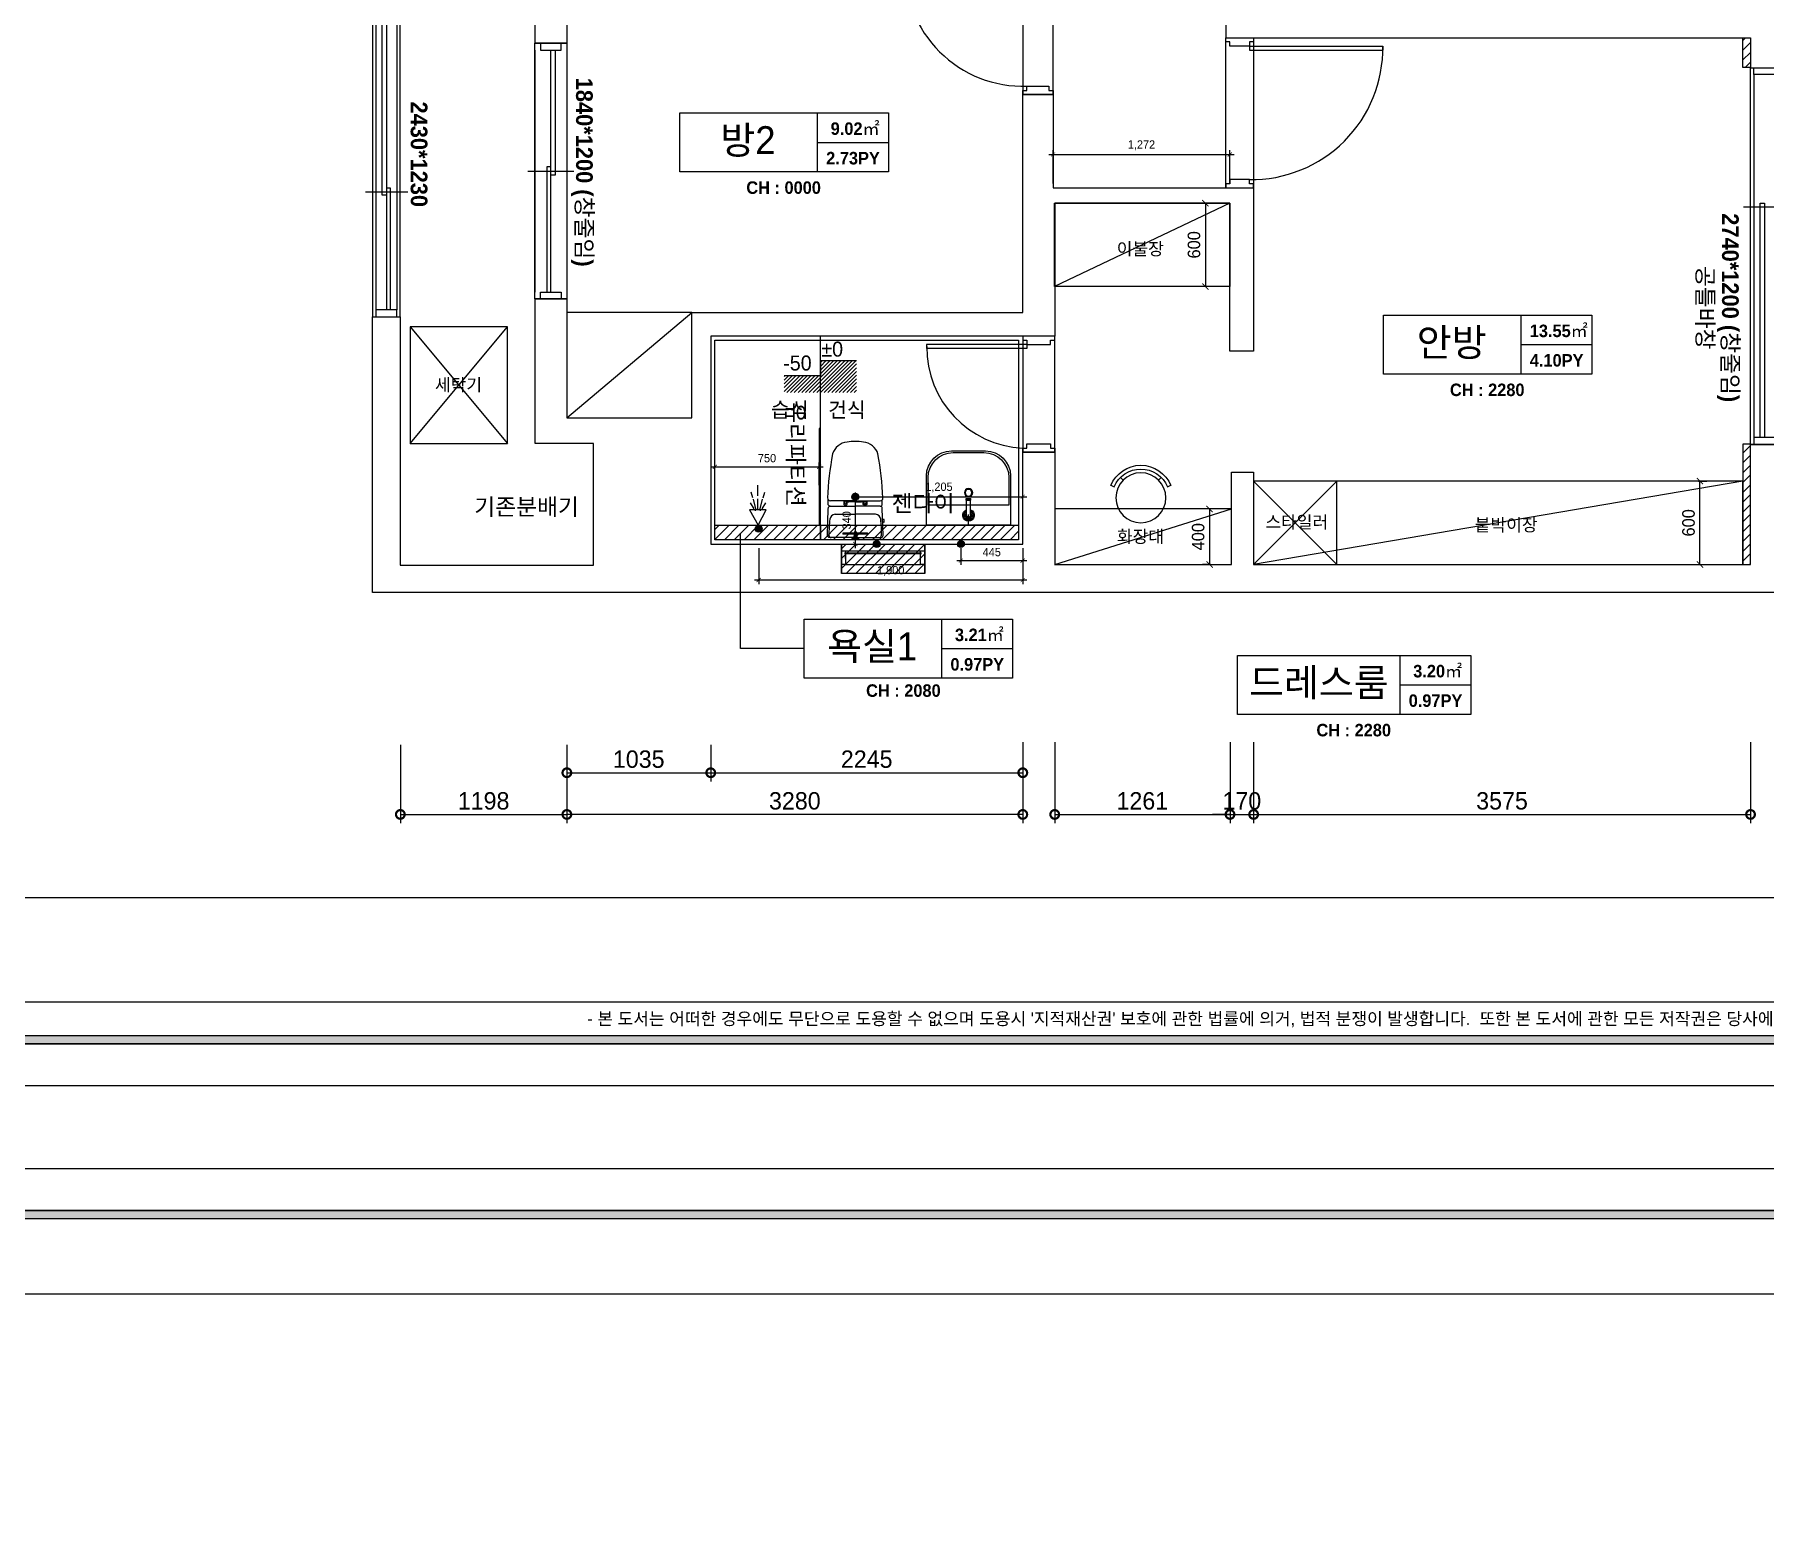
# Model space of a CAD drawing. Header units: millimetres. Extents: x 261942 to 379971, y 117646 to 213875.
# Drawn here: x 317440 to 329885, y 170442 to 181066 of the extents above; entities that cross this region are included whole.
import ezdxf
from ezdxf.enums import TextEntityAlignment as Align

# ---------------------------------------------------------------- set-up
doc = ezdxf.new("R2010")
doc.units = ezdxf.units.MM
doc.header["$LTSCALE"] = 100
doc.header["$PDMODE"] = 3
doc.linetypes.add('HIDDEN', pattern=[9.525, 6.35, -3.175])
doc.layers.get('DEFPOINTS').update_dxf_attribs({"color": 248})
for name, color, linetype in [('0-ELC TEXT', 7, 'Continuous'), ('02-WAL', 2, 'Continuous'), ('03-TEXT', 3, 'Continuous'), ('03-WAL NEW', 3, 'Continuous'), ('04-WIN', 4, 'Continuous'), ('06-FUR', 6, 'Continuous'), ('06-LIGHT', 4, 'Continuous'), ('07-DIM', 5, 'Continuous'), ('07-DIM WAL', 5, 'Continuous'), ('253', 253, 'Continuous'), ('3.기호.계단선', 30, 'Continuous'), ('9.보조선', 5, 'Continuous'), ('BATH', 4, 'Continuous'), ('CO-BATH', 6, 'Continuous'), ('F-SYM', 7, 'Continuous'), ('FIN', 2, 'Continuous'), ('FORM(YOURNAME)-11', 1, 'Continuous'), ('HAT', 5, 'Continuous'), ('HL', 6, 'HIDDEN'), ('TOILET-1', 6, 'Continuous'), ('가구', 5, 'Continuous'), ('도면층4', 4, 'Continuous'), ('도면층5', 5, 'Continuous'), ('욕실설비', 3, 'Continuous')]:
    doc.layers.add(name, color=color, linetype=linetype)
doc.styles.add('HY 울릉도 L', font='')
doc.styles.add('HY울릉도L', font='Expo M.ttf')
doc.styles.add('YOURNAME', font='HY울릉도M.TTF')
doc.styles.add('넥슨고딕', font='NEXONLv1GothicBold.ttf')
doc.styles.add('코레일둥고', font='Korail_Round_Gothic_Medium.ttf')
doc.styles.get('HY 울릉도 L').set_extended_font_data('HY울릉도L')
doc.dimstyles.new('30', dxfattribs={"dimscale": 30, "dimtxt": 2, "dimasz": 1, "dimexe": 1, "dimexo": 1, "dimgap": 1, "dimtad": 1, "dimdec": 0, "dimrnd": 0.05, "dimdsep": 46, "dimlunit": 6, "dimtxsty": 'HY 울릉도 L', "dimblk": 'ARCHTICK', "dimcen": 2.5, "dimdle": 1, "dimclrd": 133, "dimclre": 133, "dimclrt": 30, "dimadec": 0, "dimazin": 0, "dimtfac": 1, "dimtdec": 0, "dimtix": 1, "dimtmove": 2, "dimatfit": 3, "dimldrblk": 'ARCHTICK', "dimfxl": 0, "dimlwd": -1, "dimlwe": -1, "dimarcsym": 0})
doc.dimstyles.new('50', dxfattribs={"dimscale": 50, "dimtxt": 2.5, "dimasz": 2.5, "dimexe": 1.25, "dimexo": 2, "dimtad": 1, "dimdec": 0, "dimtxsty": 'HY울릉도L', "dimblk": 'DOTSMALL', "dimcen": 2.5, "dimclrd": 1, "dimclre": 1, "dimclrt": 2, "dimadec": 0, "dimazin": 0, "dimtfac": 1, "dimtdec": 0, "dimtix": 1, "dimtmove": 0, "dimatfit": 3, "dimldrblk": 'DOTSMALL', "dimfxl": 0, "dimarcsym": 0})
doc.dimstyles.new('YOURNAME-50', dxfattribs={"dimscale": 50, "dimtxt": 1.8, "dimasz": 0.9, "dimexe": 1, "dimexo": 3, "dimgap": 0.7, "dimtad": 1, "dimdec": 0, "dimzin": 0, "dimdsep": 46, "dimtxsty": 'YOURNAME', "dimblk": 'ARCHTICK', "dimcen": 0, "dimclrd": 1, "dimclre": 1, "dimclrt": 7, "dimadec": 0, "dimazin": 0, "dimtfac": 1, "dimtdec": 0, "dimtix": 1, "dimtmove": 2, "dimatfit": 3, "dimldrblk": 'ARCHTICK', "dimfxl": 0, "dimtolj": 1, "dimtzin": 0, "dimarcsym": 0})
pattern_1 = [(45, (0, 0), (-35.355339, 35.355339), [])]

# ---------------------------------------------------------------- blocks, each defined once
blk = doc.blocks.new('FORM-PLAN')
at = {"layer": 'FORM(YOURNAME)-11'}
h = blk.add_hatch(color=256, dxfattribs=at)
h.dxf.hatch_style = 1
h.paths.add_polyline_path([(-71444, 55115), (10556, 55115), (10556, 54915), (-71444, 54915)])
h.paths.add_polyline_path([(-71444, -2085), (10556, -2085), (10556, -2285), (-71444, -2285)])
at = {"layer": 'DEFPOINTS', "color": 158}
blk.add_line((1346, -1285), (-71444, -1285), dxfattribs=at)
for points in [[(-71444, -2285), (10556, -2285), (10556, 55115), (-71444, 55115)], [(-69444, 53115), (-64, 53115), (-64, 1215), (-69444, 1215)]]:
    blk.add_lwpolyline(points, close=True, dxfattribs=at)
at = {"layer": 'FORM(YOURNAME)-11', "color": 250}
blk.add_lwpolyline([(-72444, -3285), (11556, -3285), (11556, 56115), (-72444, 56115)], close=True, dxfattribs=at)
at = {"layer": 'FORM(YOURNAME)-11'}
for points in [[(-71444, 55115), (10556, 55115), (10556, 54915), (-71444, 54915)], [(-71444, -2085), (10556, -2085), (10556, -2285), (-71444, -2285)]]:
    blk.add_lwpolyline(points, close=True, dxfattribs=at)
at = {"layer": 'FORM(YOURNAME)-11', "color": 1, "style": 'YOURNAME'}
blk.add_text("- 본 도서는 어떠한 경우에도 무단으로 도용할 수 없으며 도용시 '지적재산권' 보호에 관한 법률에 의거, 법적 분쟁이 발생합니다.  또한 본 도서에 관한 모든 저작권은 당사에 있습니다. -", height=300, dxfattribs=at).set_placement((-32990, -1685), align=Align.MIDDLE_CENTER)
at = {"layer": 'FORM(YOURNAME)-11', "color": 3, "style": 'YOURNAME'}
for tag, height, p in [('1', 450, (9905, 18188)), ('2', 450, (9905, 17544)), ('3', 450, (9905, 16257)), ('4', 450, (9905, 14326)), ('5', 515, (9905, 12009)), ('6', 515, (9905, 9757)), ('7', 515, (9905, 7504)), ('8', 515, (9905, 5252)), ('9', 515, (9905, 2999)), ('10', 515, (5655, 811)), ('11', 515, (9905, 747)), ('12', 515, (5655, -1441)), ('13', 515, (9905, -1441))]:
    blk.add_attdef(tag, text='', height=height, dxfattribs=at).set_placement(p, align=Align.MIDDLE_RIGHT)
blk = doc.blocks.new('*U583')
at = {"layer": 'F-SYM', "xscale": 0.3, "yscale": 0.3, "zscale": 0.3}
blk.add_blockref('FORM-PLAN', (335875, 174492), dxfattribs=at)
blk = doc.blocks.new('FLOORPLAN')
at = {"layer": '03-WAL NEW'}
h = blk.add_hatch(dxfattribs=at)
h.set_pattern_fill('_USER', color=256, scale=50, angle=45, pattern_type=0)
h.set_pattern_definition(pattern_1)
h.paths.add_polyline_path([(176054, 55430), (176654, 55430), (176654, 55218), (176054, 55218)])
at = {"layer": '3.기호.계단선'}
h = blk.add_hatch(color=10, dxfattribs=at)
h.dxf.hatch_style = 1
edge = h.paths.add_edge_path()
edge.add_arc((176154, 55770), 25, 0, 360)
h = blk.add_hatch(color=256, dxfattribs=at)
h.dxf.hatch_style = 1
edge = h.paths.add_edge_path()
edge.add_arc((175459, 55540), 25, 0, 360)
h = blk.add_hatch(color=256, dxfattribs=at)
h.dxf.hatch_style = 1
edge = h.paths.add_edge_path()
edge.add_arc((176309, 55430), 25, 0, 360)
h = blk.add_hatch(color=256, dxfattribs=at)
h.dxf.hatch_style = 1
edge = h.paths.add_edge_path()
edge.add_arc((176914, 55430), 25, 0, 360)
at = {"layer": '02-WAL'}
for p, q in [((177359, 57096), (177359, 58663)), ((177359, 58663), (177577, 58663)), ((177577, 58663), (177577, 57992)), ((177577, 57992), (179020, 57992)), ((178850, 57882), (177589, 57882)), ((177589, 57882), (177589, 56926)), ((178850, 56817), (178850, 57882)), ((179020, 57992), (179020, 56817)), ((173851, 56153), (173851, 57193)), ((173851, 57193), (174079, 57193)), ((174079, 57193), (174079, 56338)), ((172681, 55082), (172681, 57064)), ((172681, 57064), (172881, 57064)), ((172881, 57064), (172881, 55278)), ((174979, 56338), (174979, 57096)), ((174979, 57096), (177359, 57096)), ((177359, 56926), (175114, 56926)), ((175114, 56926), (175114, 55430)), ((177589, 56926), (177359, 56926)), ((177359, 56926), (177359, 56926)), ((179020, 56817), (178850, 56817)), ((174079, 56338), (174979, 56338)), ((174271, 56153), (173851, 56153)), ((174271, 55278), (174271, 56153)), ((182595, 55282), (182595, 56147)), ((182595, 56147), (182795, 56147)), ((177359, 55430), (177359, 56090)), ((177359, 56090), (177589, 56090)), ((177589, 56090), (177589, 55282)), ((178860, 55282), (178860, 55947)), ((178860, 55947), (179020, 55947)), ((179020, 55947), (179020, 55282)), ((175114, 55430), (176054, 55430)), ((176054, 55430), (176054, 55218)), ((176654, 55218), (176654, 55430)), ((176654, 55430), (177359, 55430)), ((177589, 55471), (177589, 55279)), ((172881, 55278), (174271, 55278)), ((177589, 55282), (178860, 55282)), ((179020, 55282), (182595, 55282)), ((184086, 55082), (172681, 55082))]:
    blk.add_line(p, q, dxfattribs=at)
blk.add_lwpolyline([(177577, 59658), (174079, 59658), (174079, 59033), (173851, 59033), (173851, 59825), (177577, 59825), (177577, 59658)], dxfattribs=at)
blk.add_lwpolyline([(182795, 59277), (178820, 59277), (178820, 59072), (182595, 59072), (182595, 58857), (182795, 58857)], close=True, dxfattribs=at)
at = {"layer": '03-WAL NEW'}
blk.add_lwpolyline([(176054, 55430), (176654, 55430), (176654, 55218), (176054, 55218)], close=True, dxfattribs=at)
at = {"layer": '04-WIN'}
for p, q in [((172706, 59444), (172706, 57114)), ((172856, 59444), (172856, 57114)), ((174079, 58993), (174079, 57233)), ((178990, 59012), (179950, 59012)), ((173849, 58983), (173849, 57243)), ((182620, 58807), (182620, 56197)), ((173799, 58113), (174129, 58113)), ((172631, 57964), (172936, 57964)), ((182545, 57857), (182850, 57857)), ((177389, 56866), (176667, 56866)), ((176667, 56866), (176667, 56836)), ((176084, 55382), (176084, 55368)), ((176084, 55382), (176624, 55382)), ((176054, 55291), (176054, 55282)), ((176084, 55327), (176084, 55358)), ((176084, 55282), (176624, 55282))]:
    blk.add_line(p, q, dxfattribs=at)
for points in [[(172881, 59494), (172681, 59494), (172681, 57064), (172881, 57064)], [(172781, 59444), (172781, 57939), (172751, 57939), (172751, 59444)], [(173849, 59033), (174079, 59033), (174079, 57193), (173849, 57193)], [(182595, 58857), (182795, 58857), (182795, 56147), (182595, 56147)], [(182770, 58857), (182770, 58807), (182620, 58807), (182620, 58857)], [(182695, 57882), (182695, 56197), (182665, 56197), (182665, 57882)], [(172856, 57064), (172856, 57114), (172706, 57114), (172706, 57064)], [(182770, 56147), (182770, 56197), (182620, 56197), (182620, 56147)], [(176054, 55430), (176654, 55430), (176654, 55218), (176054, 55218)]]:
    blk.add_lwpolyline(points, close=True, dxfattribs=at)
for points in [[(173939, 59033), (173889, 59033), (173889, 58983), (174039, 58983), (174039, 59033)], [(173994, 58983), (173994, 58083), (173964, 58083), (173964, 58983)], [(173964, 57243), (173964, 58143), (173934, 58143), (173934, 57243)], [(172811, 57114), (172811, 57989), (172781, 57989), (172781, 57114)], [(173914, 57193), (173889, 57193), (173889, 57243), (174039, 57243), (174039, 57193)], [(176054, 55373), (176054, 55382), (176084, 55382), (176084, 55368), (176078, 55366), (176078, 55359), (176084, 55358), (176084, 55282), (176054, 55282)], [(176654, 55291), (176654, 55282), (176624, 55282), (176624, 55358), (176629, 55359), (176629, 55366), (176624, 55368), (176624, 55382), (176654, 55382), (176654, 55373)], [(176627, 55365), (176080, 55365), (176080, 55361), (176627, 55361), (176627, 55365), (176627, 55361)], [(176084, 55369), (176087, 55367), (176087, 55366), (176088, 55365)], [(176084, 55357), (176087, 55358), (176087, 55359), (176088, 55361)], [(176624, 55369), (176621, 55367), (176621, 55366), (176620, 55365)], [(176624, 55357), (176621, 55358), (176621, 55359), (176620, 55361)]]:
    blk.add_lwpolyline(points, dxfattribs=at)
at = {"layer": '3.기호.계단선', "color": 10}
blk.add_circle((176154, 55770), 25, dxfattribs=at)
at = {"layer": '3.기호.계단선'}
for centre in [(175459, 55540), (176309, 55430), (176914, 55430)]:
    blk.add_circle(centre, 25, dxfattribs=at)
at = {"layer": '도면층4'}
for p, q in [((177359, 59658), (177359, 58663)), ((177577, 58663), (177577, 59658)), ((178820, 57992), (178820, 59072)), ((178990, 59012), (179950, 59012)), ((178990, 59012), (178990, 58982)), ((179020, 59072), (179020, 57992)), ((179950, 59012), (179950, 58982)), ((178990, 58982), (179950, 58982)), ((177359, 56926), (177359, 56090)), ((177589, 56090), (177589, 56926)), ((177389, 56866), (176667, 56866)), ((177389, 56836), (176667, 56836)), ((177389, 56866), (177389, 56836))]:
    blk.add_line(p, q, dxfattribs=at)
for points in [[(179020, 59072), (179020, 59042), (178990, 59042), (178990, 59012), (178850, 59012), (178850, 59042), (178820, 59042), (178820, 59072), (179020, 59072)], [(177359, 58663), (177359, 58693), (177389, 58693), (177389, 58723), (177547, 58723), (177547, 58693), (177577, 58693), (177577, 58663), (177359, 58663)], [(179020, 57992), (179020, 58022), (178990, 58022), (178990, 58052), (178850, 58052), (178850, 58022), (178820, 58022), (178820, 57992), (179020, 57992)], [(177359, 56926), (177359, 56896), (177389, 56896), (177389, 56866), (177559, 56866), (177559, 56896), (177589, 56896), (177589, 56926), (177359, 56926)], [(177359, 56090), (177359, 56120), (177389, 56120), (177389, 56150), (177559, 56150), (177559, 56120), (177589, 56120), (177589, 56090), (177359, 56090)]]:
    blk.add_lwpolyline(points, dxfattribs=at)
at = {"layer": '도면층5'}
for centre, radius, start, end in [((177363, 59577), 854, 178.5875, 271.739), ((179005, 58997), 945, 269.0575, 0.9094), ((177392, 56844), 724, 179.4066, 267.4168)]:
    blk.add_arc(centre, radius, start, end, dxfattribs=at)
blk = doc.blocks.new('_DOTSMALL')
at = {"color": 0, "linetype": 'ByBlock', "const_width": 0.5}
blk.add_lwpolyline([(-0.0625, 0, 1), (0.0625, 0, 1)], format="xyb", close=True, dxfattribs=at)
blk = doc.blocks.new('*D42')
at = {"layer": '07-DIM WAL', "color": 1, "lineweight": -2}
for p, q in [((320071, 175956), (320071, 175394)), ((321269, 175956), (321269, 175394)), ((320071, 175456), (321269, 175456))]:
    blk.add_line(p, q, dxfattribs=at)
at = {"layer": 'DEFPOINTS', "color": 0}
for p in [(320071, 176056), (321269, 176056), (321269, 175456)]:
    blk.add_point(p, dxfattribs=at)
at = {"layer": '07-DIM WAL', "color": 1, "lineweight": -2, "xscale": 125, "yscale": 125, "zscale": 125, "rotation": 180}
blk.add_blockref('_DOTSMALL', (320071, 175456), dxfattribs=at)
at = {"layer": '07-DIM WAL', "color": 1, "lineweight": -2, "xscale": 125, "yscale": 125, "zscale": 125}
blk.add_blockref('_DOTSMALL', (321269, 175456), dxfattribs=at)
at = {"layer": '07-DIM WAL', "color": 2, "insert": (320670, 175553), "char_height": 125, "attachment_point": 5, "style": 'HY울릉도L'}
blk.add_mtext('1198', dxfattribs=at)
blk = doc.blocks.new('*D43')
at = {"layer": '07-DIM WAL', "color": 1, "lineweight": -2}
for p, q in [((321269, 175956), (321269, 175694)), ((322304, 175956), (322304, 175694)), ((321269, 175756), (322304, 175756))]:
    blk.add_line(p, q, dxfattribs=at)
at = {"layer": 'DEFPOINTS', "color": 0}
for p in [(321269, 176056), (322304, 176056), (322304, 175756)]:
    blk.add_point(p, dxfattribs=at)
at = {"layer": '07-DIM WAL', "color": 1, "lineweight": -2, "xscale": 125, "yscale": 125, "zscale": 125, "rotation": 180}
blk.add_blockref('_DOTSMALL', (321269, 175756), dxfattribs=at)
at = {"layer": '07-DIM WAL', "color": 1, "lineweight": -2, "xscale": 125, "yscale": 125, "zscale": 125}
blk.add_blockref('_DOTSMALL', (322304, 175756), dxfattribs=at)
at = {"layer": '07-DIM WAL', "color": 2, "insert": (321786, 175853), "char_height": 125, "attachment_point": 5, "style": 'HY울릉도L'}
blk.add_mtext('1035', dxfattribs=at)
blk = doc.blocks.new('*D44')
at = {"layer": '07-DIM WAL', "color": 1, "lineweight": -2}
for p, q in [((324549, 175976), (324549, 175694)), ((322304, 175956), (322304, 175694)), ((322304, 175756), (324549, 175756))]:
    blk.add_line(p, q, dxfattribs=at)
at = {"layer": 'DEFPOINTS', "color": 0}
for p in [(322304, 176056), (324549, 176076), (324549, 175756)]:
    blk.add_point(p, dxfattribs=at)
at = {"layer": '07-DIM WAL', "color": 1, "lineweight": -2, "xscale": 125, "yscale": 125, "zscale": 125, "rotation": 180}
blk.add_blockref('_DOTSMALL', (322304, 175756), dxfattribs=at)
at = {"layer": '07-DIM WAL', "color": 1, "lineweight": -2, "xscale": 125, "yscale": 125, "zscale": 125}
blk.add_blockref('_DOTSMALL', (324549, 175756), dxfattribs=at)
at = {"layer": '07-DIM WAL', "color": 2, "insert": (323426, 175853), "char_height": 125, "attachment_point": 5, "style": 'HY울릉도L'}
blk.add_mtext('2245', dxfattribs=at)
blk = doc.blocks.new('*D45')
at = {"layer": '07-DIM WAL', "color": 1, "lineweight": -2}
for p, q in [((324779, 175976), (324779, 175394)), ((326040, 175976), (326040, 175394)), ((324779, 175456), (326040, 175456))]:
    blk.add_line(p, q, dxfattribs=at)
at = {"layer": 'DEFPOINTS', "color": 0}
for p in [(324779, 176076), (326040, 176076), (326040, 175456)]:
    blk.add_point(p, dxfattribs=at)
at = {"layer": '07-DIM WAL', "color": 1, "lineweight": -2, "xscale": 125, "yscale": 125, "zscale": 125, "rotation": 180}
blk.add_blockref('_DOTSMALL', (324779, 175456), dxfattribs=at)
at = {"layer": '07-DIM WAL', "color": 1, "lineweight": -2, "xscale": 125, "yscale": 125, "zscale": 125}
blk.add_blockref('_DOTSMALL', (326040, 175456), dxfattribs=at)
at = {"layer": '07-DIM WAL', "color": 2, "insert": (325409, 175553), "char_height": 125, "attachment_point": 5, "style": 'HY울릉도L'}
blk.add_mtext('1261', dxfattribs=at)
blk = doc.blocks.new('*D46')
at = {"layer": '07-DIM WAL', "color": 1, "lineweight": -2}
for p, q in [((326040, 175976), (326040, 175394)), ((326210, 175976), (326210, 175394)), ((326040, 175456), (325915, 175456)), ((326040, 175456), (326210, 175456)), ((326210, 175456), (326335, 175456))]:
    blk.add_line(p, q, dxfattribs=at)
at = {"layer": 'DEFPOINTS', "color": 0}
for p in [(326040, 176076), (326210, 176076), (326210, 175456)]:
    blk.add_point(p, dxfattribs=at)
at = {"layer": '07-DIM WAL', "color": 1, "lineweight": -2, "xscale": 125, "yscale": 125, "zscale": 125}
blk.add_blockref('_DOTSMALL', (326040, 175456), dxfattribs=at)
at = {"layer": '07-DIM WAL', "color": 1, "lineweight": -2, "xscale": 125, "yscale": 125, "zscale": 125, "rotation": 180}
blk.add_blockref('_DOTSMALL', (326210, 175456), dxfattribs=at)
at = {"layer": '07-DIM WAL', "color": 2, "insert": (326125, 175553), "char_height": 125, "attachment_point": 5, "style": 'HY울릉도L'}
blk.add_mtext('170', dxfattribs=at)
blk = doc.blocks.new('*D47')
at = {"layer": '07-DIM WAL', "color": 1, "lineweight": -2}
for p, q in [((326210, 175976), (326210, 175394)), ((329785, 175976), (329785, 175394)), ((326210, 175456), (329785, 175456))]:
    blk.add_line(p, q, dxfattribs=at)
at = {"layer": 'DEFPOINTS', "color": 0}
for p in [(326210, 176076), (329785, 176076), (329785, 175456)]:
    blk.add_point(p, dxfattribs=at)
at = {"layer": '07-DIM WAL', "color": 1, "lineweight": -2, "xscale": 125, "yscale": 125, "zscale": 125, "rotation": 180}
blk.add_blockref('_DOTSMALL', (326210, 175456), dxfattribs=at)
at = {"layer": '07-DIM WAL', "color": 1, "lineweight": -2, "xscale": 125, "yscale": 125, "zscale": 125}
blk.add_blockref('_DOTSMALL', (329785, 175456), dxfattribs=at)
at = {"layer": '07-DIM WAL', "color": 2, "insert": (327997, 175553), "char_height": 125, "attachment_point": 5, "style": 'HY울릉도L'}
blk.add_mtext('3575', dxfattribs=at)
blk = doc.blocks.new('*D49')
at = {"layer": '07-DIM WAL', "color": 1, "lineweight": -2}
for p, q in [((324549, 175976), (324549, 175394)), ((321269, 175956), (321269, 175394)), ((324549, 175456), (321269, 175456))]:
    blk.add_line(p, q, dxfattribs=at)
at = {"layer": 'DEFPOINTS', "color": 0}
for p in [(321269, 176056), (324549, 176076), (321269, 175456)]:
    blk.add_point(p, dxfattribs=at)
at = {"layer": '07-DIM WAL', "color": 1, "lineweight": -2, "xscale": 125, "yscale": 125, "zscale": 125, "rotation": 180}
blk.add_blockref('_DOTSMALL', (321269, 175456), dxfattribs=at)
at = {"layer": '07-DIM WAL', "color": 1, "lineweight": -2, "xscale": 125, "yscale": 125, "zscale": 125}
blk.add_blockref('_DOTSMALL', (324549, 175456), dxfattribs=at)
at = {"layer": '07-DIM WAL', "color": 2, "insert": (322909, 175553), "char_height": 125, "attachment_point": 5, "style": 'HY울릉도L'}
blk.add_mtext('3280', dxfattribs=at)
blk = doc.blocks.new('_ArchTick')
at = {"color": 0, "linetype": 'ByBlock', "const_width": 0.15}
blk.add_lwpolyline([(-0.5, -0.5), (0.5, 0.5)], dxfattribs=at)
blk = doc.blocks.new('*D112')
at = {"layer": '07-DIM', "color": 1, "lineweight": -2}
for p, q in [((325900, 177654), (325843, 177654)), ((325893, 177654), (325893, 177254)), ((325900, 177254), (325843, 177254))]:
    blk.add_line(p, q, dxfattribs=at)
at = {"layer": 'DEFPOINTS', "color": 0}
for p in [(326050, 177654), (325893, 177254), (326050, 177254)]:
    blk.add_point(p, dxfattribs=at)
at = {"layer": '07-DIM', "color": 1, "lineweight": -2, "xscale": 45, "yscale": 45, "zscale": 45}
for p, rotation in [((325893, 177654), 90), ((325893, 177254), 270)]:
    blk.add_blockref('_ArchTick', p, dxfattribs=dict(at, rotation=rotation))
at = {"layer": '07-DIM', "color": 7, "insert": (325811, 177454), "char_height": 90, "attachment_point": 5, "rotation": 90, "style": 'YOURNAME'}
blk.add_mtext('\\A1;400', dxfattribs=at)
blk = doc.blocks.new('*D113')
at = {"layer": '07-DIM', "color": 1, "lineweight": -2}
for p, q in [((329410, 177854), (329471, 177854)), ((329421, 177254), (329421, 177854)), ((329410, 177254), (329471, 177254))]:
    blk.add_line(p, q, dxfattribs=at)
at = {"layer": 'DEFPOINTS', "color": 0}
for p in [(329260, 177854), (329421, 177854), (329260, 177254)]:
    blk.add_point(p, dxfattribs=at)
at = {"layer": '07-DIM', "color": 1, "lineweight": -2, "xscale": 45, "yscale": 45, "zscale": 45}
for p, rotation in [((329421, 177854), 90), ((329421, 177254), 270)]:
    blk.add_blockref('_ArchTick', p, dxfattribs=dict(at, rotation=rotation))
at = {"layer": '07-DIM', "color": 7, "insert": (329339, 177554), "char_height": 90, "attachment_point": 5, "rotation": 90, "style": 'YOURNAME'}
blk.add_mtext('\\A1;600', dxfattribs=at)
blk = doc.blocks.new('*D114')
at = {"layer": '07-DIM', "color": 1, "lineweight": -2}
for p, q in [((325889, 179854), (325813, 179854)), ((325863, 179854), (325863, 179254)), ((325889, 179254), (325813, 179254))]:
    blk.add_line(p, q, dxfattribs=at)
at = {"layer": 'DEFPOINTS', "color": 0}
for p in [(326039, 179854), (325863, 179254), (326039, 179254)]:
    blk.add_point(p, dxfattribs=at)
at = {"layer": '07-DIM', "color": 1, "lineweight": -2, "xscale": 45, "yscale": 45, "zscale": 45}
for p, rotation in [((325863, 179854), 90), ((325863, 179254), 270)]:
    blk.add_blockref('_ArchTick', p, dxfattribs=dict(at, rotation=rotation))
at = {"layer": '07-DIM', "color": 7, "insert": (325781, 179554), "char_height": 90, "attachment_point": 5, "rotation": 90, "style": 'YOURNAME'}
blk.add_mtext('\\A1;600', dxfattribs=at)
blk = doc.blocks.new('A$C155549D8')
at = {"layer": '가구', "color": 4}
for p, q in [((25, 259), (0, 270)), ((70, 326), (89, 307)), ((70, 326), (89, 307)), ((363, 326), (343, 307)), ((343, 307), (363, 326)), ((432, 270), (407, 259))]:
    blk.add_line(p, q, dxfattribs=at)
blk.add_circle((216, 180), 180, dxfattribs=at)
for radius in [234, 207]:
    blk.add_arc((216, 180), radius, 22.5, 157.5, dxfattribs=at)
blk = doc.blocks.new('A$C732A63BE')
at = {"layer": 'HAT', "rotation": 270}
blk.add_blockref('A$C155549D8', (0, 432), dxfattribs=at)
blk = doc.blocks.new('B-003')
blk.add_line((0, 0), (0, -65))
at = {"layer": 'CO-BATH'}
for p, q in [((-252, 0), (-252, -295)), ((252, 0), (-252, 0)), ((252, -295), (252, 0)), ((-102, -445), (102, -445))]:
    blk.add_line(p, q, dxfattribs=at)
at = {"layer": 'CO-BATH', "color": 8}
for p, q in [((-13, -60), (-13, -151)), ((12, -60), (12, -151)), ((-242, -120), (-242, -285)), ((242, -120), (-242, -120)), ((-15, -156), (-15, -161)), ((-15, -161), (14, -161)), ((-14, -151), (-14, -156)), ((13, -151), (13, -156)), ((14, -156), (14, -161)), ((242, -285), (242, -120)), ((-92, -435), (92, -435))]:
    blk.add_line(p, q, dxfattribs=at)
at = {"layer": 'CO-BATH', "color": 251}
for p, q in [((-15, -156), (14, -156)), ((-14, -151), (13, -151))]:
    blk.add_line(p, q, dxfattribs=at)
at = {"layer": 'CO-BATH', "color": 8}
blk.add_circle((0, -195), 25, dxfattribs=at)
at = {"layer": 'CO-BATH', "color": 251}
blk.add_circle((0, -195), 20, dxfattribs=at)
at = {"layer": 'CO-BATH', "color": 8}
for centre, radius, start, end in [((0, -60), 35, 290.9248, 249.0751), ((0, -60), 12.5, 360, 180), ((-92, -285), 150, 180, 270), ((92, -285), 150, 270, 0)]:
    blk.add_arc(centre, radius, start, end, dxfattribs=at)
at = {"layer": 'CO-BATH', "color": 251}
for radius, start, end in [(30, 294.6243, 245.3757), (25, 300, 240), (18, 313.9829, 226.017)]:
    blk.add_arc((0, -60), radius, start, end, dxfattribs=at)
at = {"layer": 'CO-BATH'}
for centre, start, end in [((-102, -295), 180, 270), ((102, -295), 270, 0)]:
    blk.add_arc(centre, 150, start, end, dxfattribs=at)
blk = doc.blocks.new('AC-8')
at = {"layer": 'BATH'}
for p, q in [((-51, 54), (0, 143)), ((0, 143), (45, 54)), ((45, 54), (-51, 54)), ((-25, 47), (-46, 12)), ((-14, 47), (-28, -8)), ((-2, 49), (-2, -11)), ((10, 47), (25, -8)), ((22, 47), (43, 12)), ((-31, -16), (-41, -49)), ((-2, -27), (-2, -89)), ((28, -16), (38, -49))]:
    blk.add_line(p, q, dxfattribs=at)
blk = doc.blocks.new('A$C1AC25B95')
at = {"layer": '욕실설비', "color": 8}
for p, q in [((28.3, 72.3), (28.3, 75)), ((53.3, 73.7), (53.3, 75))]:
    blk.add_line(p, q, dxfattribs=at)
at = {"layer": 'TOILET-1', "linetype": 'Continuous', "xscale": 0.873786407766195, "yscale": 0.873786407766195, "zscale": 0.873786407766195, "rotation": 180}
blk.add_blockref('AC-8', (39.7, 124.7), dxfattribs=at)
blk = doc.blocks.new('샤워PL')
at = {"layer": 'BATH', "rotation": 90}
blk.add_blockref('A$C1AC25B95', (202.1, -41.1), dxfattribs=at)
blk = doc.blocks.new('*U585')
at = {"layer": 'F-SYM', "xscale": 0.3, "yscale": 0.3, "zscale": 0.3}
blk.add_blockref('FORM-PLAN', (335875, 156072), dxfattribs=at)
blk = doc.blocks.new('A$C4B2D31F0')
at = {"layer": 'FIN', "color": 4}
for p, q in [((185, 691), (20, 691)), ((37, 692), (25, 692)), ((37, 692), (50, 692)), ((201, 691), (366, 691)), ((48, 524), (193, 524)), ((338, 524), (193, 524)), ((13, 466), (193, 466)), ((193, 427), (14, 427)), ((373, 466), (193, 466)), ((193, 427), (372, 427))]:
    blk.add_line(p, q, dxfattribs=at)
for points in [[(20, 691), (8, 691, 0.421209), (-7, 676), (-2, 481, 0.001659)], [(366, 691), (378, 691, -0.421209), (393, 676), (388, 481, -0.001659)], [(13, 466, 0.371724), (-2, 451, 0.003515), (-1, 420, 0.320541)], [(373, 466, -0.371724), (388, 451, -0.003515), (387, 420, -0.320541)]]:
    blk.add_lwpolyline(points, format="xyb", dxfattribs=at)
for centre, radius, start, end in [((20, 675), 16, 90, 179.3116), ((1004, 663), 1000, 179.3116, 185.9437), ((25, 707), 15, 180, 270), ((50, 707), 15, 270, 0), ((366, 675), 16, 0.6884, 90), ((-618, 663), 1000, 354.0563, 0.6884), ((49, 564), 40, 185.9437, 267.5129), ((336, 564), 40, 272.4871, 354.0563), ((14, 407), 20, 90, 182.3333), ((2198, 496), 2206, 182.3333, 190.6081), ((13, 481), 15, 181.3651, 270), ((-1812, 496), 2206, 349.3919, 357.6667), ((372, 407), 20, 357.6667, 90), ((373, 481), 15, 270, 358.6349), ((149, 129), 126, 198.2964, 263.4241), ((193, 406), 406, 261.6993, 270), ((193, 406), 406, 270, 278.3007), ((237, 129), 126, 276.5759, 341.7036)]:
    blk.add_arc(centre, radius, start, end, dxfattribs=at)
at = {"layer": 'HL', "linetype": 'Continuous'}
for p, q in [((106, 666), (184, 666)), ((106, 659), (185, 659)), ((169, 697), (169, 707)), ((169, 697), (217, 697)), ((186, 693), (181, 697)), ((182, 686), (186, 693)), ((187, 651), (182, 686)), ((182, 686), (204, 686)), ((186, 693), (200, 693)), ((187, 651), (199, 651)), ((199, 651), (204, 686)), ((200, 693), (205, 697)), ((204, 686), (200, 693)), ((200, 659), (279, 659)), ((201, 666), (279, 666)), ((217, 697), (217, 707)), ((-16, 577), (-16, 565)), ((-12, 581), (-5, 581)), ((-12, 561), (-4, 561)), ((193, 434), (147, 434)), ((193, 434), (239, 434))]:
    blk.add_line(p, q, dxfattribs=at)
for points in [[(110, 427), (110, 451, -0.414214), (114, 455), (131, 455, -0.414214), (135, 451), (135, 435), (135, 427)], [(135, 435), (145, 435, -0.414214), (147, 433), (147, 427)], [(251, 435), (241, 435, 0.414214), (239, 433), (239, 427)], [(276, 427), (276, 451, 0.414214), (272, 455), (255, 455, 0.414214), (251, 451), (251, 435), (251, 427)]]:
    blk.add_lwpolyline(points, format="xyb", dxfattribs=at)
for centre in [(123, 441), (263, 441)]:
    blk.add_circle(centre, 8, dxfattribs=at)
for centre, radius, start, end in [((106, 663), 3.5, 90, 270), ((279, 663), 3.5, 270, 90), ((-12, 577), 4, 90, 180), ((-12, 565), 4, 180, 270)]:
    blk.add_arc(centre, radius, start, end, dxfattribs=at)
blk = doc.blocks.new('*D224')
at = {"layer": '07-DIM WAL', "color": 133}
for p, q in [((324104, 177372), (324104, 177252)), ((324549, 177372), (324549, 177252)), ((324074, 177282), (324579, 177282))]:
    blk.add_line(p, q, dxfattribs=at)
at = {"layer": 'DEFPOINTS', "color": 0}
for p in [(324104, 177402), (324549, 177402), (324549, 177282)]:
    blk.add_point(p, dxfattribs=at)
at = {"layer": '07-DIM WAL', "color": 133, "xscale": 30, "yscale": 30, "zscale": 30, "rotation": 180}
blk.add_blockref('_ArchTick', (324104, 177282), dxfattribs=at)
at = {"layer": '07-DIM WAL', "color": 133, "xscale": 30, "yscale": 30, "zscale": 30}
blk.add_blockref('_ArchTick', (324549, 177282), dxfattribs=at)
at = {"layer": '07-DIM WAL', "color": 30, "insert": (324326, 177343), "char_height": 60, "attachment_point": 5, "style": 'HY 울릉도 L'}
blk.add_mtext('445', dxfattribs=at)
blk = doc.blocks.new('*D225')
at = {"layer": '07-DIM WAL', "color": 133}
for p, q in [((322649, 177372), (322649, 177112)), ((324549, 177372), (324549, 177112)), ((324579, 177142), (322619, 177142))]:
    blk.add_line(p, q, dxfattribs=at)
at = {"layer": 'DEFPOINTS', "color": 0}
for p in [(322649, 177402), (324549, 177402), (322649, 177142)]:
    blk.add_point(p, dxfattribs=at)
at = {"layer": '07-DIM WAL', "color": 133, "xscale": 30, "yscale": 30, "zscale": 30, "rotation": 180}
blk.add_blockref('_ArchTick', (322649, 177142), dxfattribs=at)
at = {"layer": '07-DIM WAL', "color": 133, "xscale": 30, "yscale": 30, "zscale": 30}
blk.add_blockref('_ArchTick', (324549, 177142), dxfattribs=at)
at = {"layer": '07-DIM WAL', "color": 30, "insert": (323599, 177208), "char_height": 60, "attachment_point": 5, "style": 'HY 울릉도 L'}
blk.add_mtext('1,900', dxfattribs=at)
blk = doc.blocks.new('*D226')
at = {"layer": '07-DIM WAL', "color": 133}
for p, q in [((323344, 177772), (323344, 177372)), ((323374, 177742), (323374, 177742)), ((323374, 177402), (323374, 177402))]:
    blk.add_line(p, q, dxfattribs=at)
at = {"layer": 'DEFPOINTS', "color": 0}
for p in [(323344, 177742), (323344, 177402), (323344, 177402)]:
    blk.add_point(p, dxfattribs=at)
at = {"layer": '07-DIM WAL', "color": 133, "xscale": 30, "yscale": 30, "zscale": 30}
for p, rotation in [((323344, 177742), 90), ((323344, 177402), 270)]:
    blk.add_blockref('_ArchTick', p, dxfattribs=dict(at, rotation=rotation))
at = {"layer": '07-DIM WAL', "color": 30, "insert": (323282, 177572), "char_height": 60, "attachment_point": 5, "rotation": 90, "style": 'HY 울릉도 L'}
blk.add_mtext('340', dxfattribs=at)
blk = doc.blocks.new('*D227')
at = {"layer": '07-DIM WAL', "color": 133}
for p, q in [((323314, 177742), (324579, 177742)), ((323344, 177712), (323344, 177712))]:
    blk.add_line(p, q, dxfattribs=at)
at = {"layer": 'DEFPOINTS', "color": 0}
for p in [(323344, 177742), (324549, 177742), (324549, 177742)]:
    blk.add_point(p, dxfattribs=at)
at = {"layer": '07-DIM WAL', "color": 133, "xscale": 30, "yscale": 30, "zscale": 30, "rotation": 180}
blk.add_blockref('_ArchTick', (323344, 177742), dxfattribs=at)
at = {"layer": '07-DIM WAL', "color": 133, "xscale": 30, "yscale": 30, "zscale": 30}
blk.add_blockref('_ArchTick', (324549, 177742), dxfattribs=at)
at = {"layer": '07-DIM WAL', "color": 30, "insert": (323946, 177808), "char_height": 60, "attachment_point": 5, "style": 'HY 울릉도 L'}
blk.add_mtext('1,205', dxfattribs=at)
blk = doc.blocks.new('*D270')
at = {"layer": '07-DIM WAL', "color": 133}
for p, q in [((322334, 177777), (322334, 177987)), ((323084, 177826), (323084, 177987)), ((322304, 177957), (323114, 177957))]:
    blk.add_line(p, q, dxfattribs=at)
at = {"layer": 'DEFPOINTS', "color": 0}
for p in [(323084, 177957), (322334, 177747), (323084, 177796)]:
    blk.add_point(p, dxfattribs=at)
at = {"layer": '07-DIM WAL', "color": 133, "xscale": 30, "yscale": 30, "zscale": 30, "rotation": 180}
blk.add_blockref('_ArchTick', (322334, 177957), dxfattribs=at)
at = {"layer": '07-DIM WAL', "color": 133, "xscale": 30, "yscale": 30, "zscale": 30}
blk.add_blockref('_ArchTick', (323084, 177957), dxfattribs=at)
at = {"layer": '07-DIM WAL', "color": 30, "insert": (322709, 178019), "char_height": 60, "attachment_point": 5, "style": 'HY 울릉도 L'}
blk.add_mtext('750', dxfattribs=at)
blk = doc.blocks.new('*D563')
at = {"color": 133}
for p, q in [((324767, 179994), (324767, 180234)), ((326039, 179994), (326039, 180234)), ((324737, 180204), (326069, 180204))]:
    blk.add_line(p, q, dxfattribs=at)
at = {"layer": 'DEFPOINTS', "color": 0}
for p in [(326039, 180204), (324767, 179964), (326039, 179964)]:
    blk.add_point(p, dxfattribs=at)
at = {"color": 133, "xscale": 30, "yscale": 30, "zscale": 30, "rotation": 180}
blk.add_blockref('_ArchTick', (324767, 180204), dxfattribs=at)
at = {"color": 133, "xscale": 30, "yscale": 30, "zscale": 30}
blk.add_blockref('_ArchTick', (326039, 180204), dxfattribs=at)
at = {"color": 30, "insert": (325403, 180270), "char_height": 60, "attachment_point": 5, "style": 'HY 울릉도 L'}
blk.add_mtext('1,272', dxfattribs=at)

msp = doc.modelspace()

# ---------------------------------------------------------------- hatches: boundary and pattern name
h = msp.add_hatch()
h.set_pattern_fill('ANSI31', color=8, scale=6, angle=180)
h.set_pattern_definition([(225, (154587.321, -14262.29), (13.4703842, -13.4703842), [])])
h.paths.add_polyline_path([(323353.9, 178718.8), (323093.7, 178718.8), (323093.7, 178610.8), (322833.4, 178610.8), (322833.4, 178490.8), (323353.9, 178490.8)])
at = {"layer": '03-WAL NEW'}
h = msp.add_hatch(dxfattribs=at)
h.set_pattern_fill('_USER', color=256, scale=50, angle=45, pattern_type=0)
h.set_pattern_definition(pattern_1)
h.paths.add_polyline_path([(329729.7, 181043.9), (329784.7, 181043.9), (329784.7, 180828.9), (329729.7, 180828.9)])
h.paths.add_polyline_path([(329784.7, 178118.9), (329729.7, 178118.9), (329729.7, 177253.9), (329784.7, 177253.9)])
h = msp.add_hatch(dxfattribs=at)
h.set_pattern_fill('_USER', color=256, scale=50, angle=45, pattern_type=0)
h.set_pattern_definition([(45, (-1571.457, 18780), (-35.355339, 35.355339), [])])
h.paths.add_polyline_path([(322333.7, 177431.9), (322333.7, 177536.9), (323093.7, 177536.9), (323093.7, 177431.9)])
h = msp.add_hatch(dxfattribs=at)
h.set_pattern_fill('_USER', color=256, scale=50, angle=45, pattern_type=0)
h.set_pattern_definition([(45, (-81.457, 18780), (-35.355339, 35.355339), [])])
h.paths.add_polyline_path([(323093.7, 177431.9), (323093.7, 177536.9), (324518.7, 177536.9), (324518.7, 177431.9)])

# ---------------------------------------------------------------- linework, layer by layer
msp.add_line((323093.7, 177536.9), (323093.7, 178890.9), dxfattribs=at)
for points in [[(329729.7, 181043.9), (329784.7, 181043.9), (329784.7, 180828.9), (329729.7, 180828.9)], [(329784.7, 178118.9), (329729.7, 178118.9), (329729.7, 177253.9), (329784.7, 177253.9)]]:
    msp.add_lwpolyline(points, close=True, dxfattribs=at)
for points in [[(322333.7, 177431.9), (322333.7, 177536.9), (323093.7, 177536.9), (323093.7, 177431.9), (322333.7, 177431.9)], [(323093.7, 177431.9), (323093.7, 177536.9), (324518.7, 177536.9), (324518.7, 177431.9), (323093.7, 177431.9)]]:
    msp.add_lwpolyline(points, dxfattribs=at)
at = {"layer": '06-FUR'}
for p, q in [((326038.8, 179853.9), (324777.8, 179253.9)), ((320142.1, 178964.9), (320842.1, 178124.9)), ((320142.1, 178124.9), (320842.1, 178964.9)), ((329729.7, 177853.9), (326209.7, 177253.9)), ((326209.7, 177253.9), (326809.7, 177853.9)), ((326209.7, 177853.9), (326809.7, 177253.9)), ((324778.7, 177253.9), (326049.7, 177653.9))]:
    msp.add_line(p, q, dxfattribs=at)
for points in [[(324777.8, 179853.9), (326038.8, 179853.9), (326038.8, 179253.9), (324777.8, 179253.9)], [(320842.1, 178964.9), (320142.1, 178964.9), (320142.1, 178124.9), (320842.1, 178124.9)], [(326209.7, 177253.9), (329729.7, 177253.9), (329729.7, 177853.9), (326209.7, 177853.9)], [(326209.7, 177253.9), (326809.7, 177253.9), (326809.7, 177853.9), (326209.7, 177853.9)], [(326049.7, 177653.9), (324778.7, 177653.9), (324778.7, 177253.9), (326049.7, 177253.9)]]:
    msp.add_lwpolyline(points, close=True, dxfattribs=at)
msp.add_lwpolyline([(321268.7, 178309.9), (322168.7, 179067.9), (321268.7, 179067.9), (321268.7, 178309.9), (322168.7, 178309.9), (322168.7, 179067.9)], dxfattribs=at)
at = {"layer": '06-LIGHT'}
msp.add_lwpolyline([(323353.9, 178718.8), (323093.7, 178718.8), (323093.7, 178610.8), (322833.4, 178610.8)], dxfattribs=at)
at = {"layer": '07-DIM WAL'}
msp.add_lwpolyline([(323093.7, 177536.9), (323093.7, 178231.9), (323083.7, 178231.9), (323083.7, 177536.9), (323093.7, 177536.9)], dxfattribs=at)
at = {"layer": '253'}
for p, q in [((323072.2, 180078.4), (323072.2, 180503)), ((323072.2, 180290.7), (323581.9, 180290.7)), ((328134.5, 178623.7), (328134.5, 179048.2)), ((328134.5, 178835.9), (328644.1, 178835.9)), ((323966.1, 176436.6), (323966.1, 176861.1)), ((323966.1, 176648.9), (324475.7, 176648.9)), ((327263.2, 176175.6), (327263.2, 176600.1)), ((327263.2, 176387.9), (327772.8, 176387.9))]:
    msp.add_line(p, q, dxfattribs=at)
for points in [[(322081.9, 180503), (323581.9, 180503), (323581.9, 180078.4), (322081.9, 180078.4)], [(327144.1, 179048.2), (328644.1, 179048.2), (328644.1, 178623.7), (327144.1, 178623.7)], [(322975.7, 176861.1), (324475.7, 176861.1), (324475.7, 176436.6), (322975.7, 176436.6)], [(326094.5, 176600.1), (327772.8, 176600.1), (327772.8, 176175.6), (326094.5, 176175.6)]]:
    msp.add_lwpolyline(points, close=True, dxfattribs=at)
msp.add_lwpolyline([(322975.7, 176648.9), (322517.9, 176648.9), (322517.9, 177478.7)], dxfattribs=at)
at = {"layer": '9.보조선'}
msp.add_lwpolyline([(324518.7, 177431.9), (322333.7, 177431.9), (322333.7, 178867.9), (324518.7, 178867.9)], close=True, dxfattribs=at)

# ---------------------------------------------------------------- block references
at = {"color": 10}
for name in ['*U583', '*U585']:
    msp.add_blockref(name, (0, 0), dxfattribs=at)
msp.add_blockref('FLOORPLAN', (147189.7, 121971.4))
at = {"rotation": 180}
msp.add_blockref('A$C4B2D31F0', (323536.6, 178139.2), dxfattribs=at)
at = {"layer": '06-FUR', "color": 8, "xscale": -1, "rotation": 270}
msp.add_blockref('A$C732A63BE', (325182.5, 177553.9), dxfattribs=at)
at = {"layer": '07-DIM', "xscale": -1.417322834645669, "yscale": 1.417322834645669, "zscale": 1.417322834645669, "rotation": 90}
msp.add_blockref('샤워PL', (322644.5, 177823.3), dxfattribs=at)
at = {"layer": '07-DIM WAL', "xscale": -1.2, "yscale": 1.2, "zscale": 1.2, "rotation": 180}
msp.add_blockref('B-003', (324158.7, 177536.9), dxfattribs=at)

# ---------------------------------------------------------------- texts
at = {"layer": '0-ELC TEXT', "style": '코레일둥고'}
msp.add_text('유리파티션', height=120, rotation=270, dxfattribs=at).set_placement((322856.4, 178421.5))
for s, p in [('기존분배기', (320602.7, 177609.5)), ('젠다이', (323605.8, 177634.3))]:
    msp.add_text(s, height=120, dxfattribs=at).set_placement(p)
at = {"layer": '03-TEXT'}
for s, height, style, p in [('방2', 200, '코레일둥고', (322572, 180207.4)), ('9.02㎡', 90, '넥슨고딕', (323343, 180344.8)), ('2.73PY', 90, '넥슨고딕', (323327.6, 180132.6)), ('CH : 0000', 90, '넥슨고딕', (322828.3, 179920.6)), ('안방', 200, '코레일둥고', (327634.3, 178752.6)), ('13.55㎡', 90, '넥슨고딕', (328405.3, 178890)), ('4.10PY', 90, '넥슨고딕', (328389.9, 178677.8)), ('CH : 2280', 90, '넥슨고딕', (327890.5, 178465.8)), ('욕실1', 200, '코레일둥고', (323465.9, 176565.6)), ('3.21㎡', 90, '넥슨고딕', (324236.9, 176703)), ('0.97PY', 90, '넥슨고딕', (324221.5, 176490.7)), ('드레스룸', 200, '코레일둥고', (326679.6, 176304.6)), ('3.20㎡', 90, '넥슨고딕', (327534, 176442)), ('CH : 2080', 90, '넥슨고딕', (323690.1, 176302.1)), ('0.97PY', 90, '넥슨고딕', (327518.6, 176229.7)), ('CH : 2280', 90, '넥슨고딕', (326930.1, 176017.7)), ('CH : 2280', 90, '넥슨고딕', (326930.1, 176017.7))]:
    msp.add_text(s, height=height, dxfattribs=dict(at, style=style)).set_placement(p, align=Align.CENTER)
at = {"layer": '04-WIN', "style": '넥슨고딕'}
for s, p in [('1840*1200 (창줄임)', (321335, 180076.7)), ('2430*1230', (320145.7, 180205.4)), ('2740*1200 (창줄임)', (329579.7, 179101.5)), ('공틀바창', (329399.2, 179101.5))]:
    msp.add_text(s, height=120, rotation=270, dxfattribs=at).set_placement(p, align=Align.CENTER)
at = {"layer": '06-FUR', "style": '넥슨고딕'}
for s, p in [('이불장', (325394.2, 179480.1)), ('세탁기', (320489.3, 178501.7)), ('스타일러', (326520.1, 177514.7)), ('붙박이장', (328027, 177493.9)), ('화장대', (325395.9, 177410.7))]:
    msp.add_text(s, height=90, dxfattribs=at).set_placement(p, align=Align.CENTER)
at = {"layer": '도면층4', "style": '코레일둥고'}
for s, p in [('%%P0', (323099.9, 178749.7)), ('-50', (322825.7, 178649.7)), ('습식', (322737.5, 178313)), ('건식', (323148.6, 178313))]:
    msp.add_text(s, height=108, dxfattribs=at).set_placement(p)

# ---------------------------------------------------------------- dimensions: what is measured, and where the dimension line sits
at = {"color": 10}
dim = msp.add_linear_dim(base=(326038.8, 180203.7), p1=(324766.7, 179963.9), p2=(326038.8, 179963.9), dimstyle='30', override={"dimfxl": 1.25}, dxfattribs=at)
dim.commit()
dim.dimension.update_dxf_attribs({"geometry": '*D563', "text_midpoint": (325402.8, 180269.6)})
at = {"layer": '07-DIM'}
for base, p1, p2, picture, middle in [((325862.7, 179253.9), (326038.8, 179853.9), (326038.8, 179253.9), '*D114', (325780.8, 179553.9)), ((329420.6, 177853.9), (329259.5, 177253.9), (329259.5, 177853.9), '*D113', (329338.7, 177553.9)), ((325892.7, 177253.9), (326049.7, 177653.9), (326049.7, 177253.9), '*D112', (325810.9, 177453.9))]:
    dim = msp.add_linear_dim(base=base, p1=p1, p2=p2, angle=90, dimstyle='YOURNAME-50', dxfattribs=at)
    dim.commit()
    dim.dimension.update_dxf_attribs({"geometry": picture, "text_midpoint": middle})
at = {"layer": '07-DIM WAL'}
for base, p1, p2, picture, middle in [((323083.7, 177957.3), (322333.7, 177746.9), (323083.7, 177796.2), '*D270', (322708.7, 178018.6)), ((324548.7, 177741.9), (323343.7, 177741.9), (324548.7, 177741.9), '*D227', (323946.2, 177807.9)), ((322648.7, 177142.3), (324548.7, 177401.9), (322648.7, 177401.9), '*D225', (323598.7, 177208.3)), ((324548.7, 177282.1), (324103.7, 177401.9), (324548.7, 177401.9), '*D224', (324326.2, 177342.7))]:
    dim = msp.add_linear_dim(base=base, p1=p1, p2=p2, dimstyle='30', override={"dimfxl": 1.25}, dxfattribs=at)
    dim.commit()
    dim.dimension.update_dxf_attribs({"geometry": picture, "text_midpoint": middle})
dim = msp.add_linear_dim(base=(323343.7, 177401.9), p1=(323343.7, 177741.9), p2=(323343.7, 177401.9), angle=90, dimstyle='30', override={"dimfxl": 1.25}, dxfattribs=at)
dim.commit()
dim.dimension.update_dxf_attribs({"geometry": '*D226', "text_midpoint": (323282.3, 177571.9)})
for base, p1, p2, picture, middle in [((321268.7, 175456.4), (320070.7, 176056.4), (321268.7, 176056.4), '*D42', (320669.7, 175553.3)), ((321268.7, 175456.4), (324548.7, 176076.4), (321268.7, 176056.4), '*D49', (322908.7, 175553.4)), ((322303.7, 175756.4), (321268.7, 176056.4), (322303.7, 176056.4), '*D43', (321786.2, 175853.3)), ((324548.7, 175756.4), (322303.7, 176056.4), (324548.7, 176076.4), '*D44', (323426.2, 175853.3)), ((326039.7, 175456.4), (324778.7, 176076.4), (326039.7, 176076.4), '*D45', (325409.2, 175553.3)), ((326209.7, 175456.4), (326039.7, 176076.4), (326209.7, 176076.4), '*D46', (326124.7, 175553.3)), ((329784.7, 175456.4), (326209.7, 176076.4), (329784.7, 176076.4), '*D47', (327997.2, 175553.3))]:
    dim = msp.add_linear_dim(base=base, p1=p1, p2=p2, dimstyle='50', dxfattribs=at)
    dim.commit()
    dim.dimension.update_dxf_attribs({"geometry": picture, "text_midpoint": middle})

doc.saveas('drawing.dxf')
